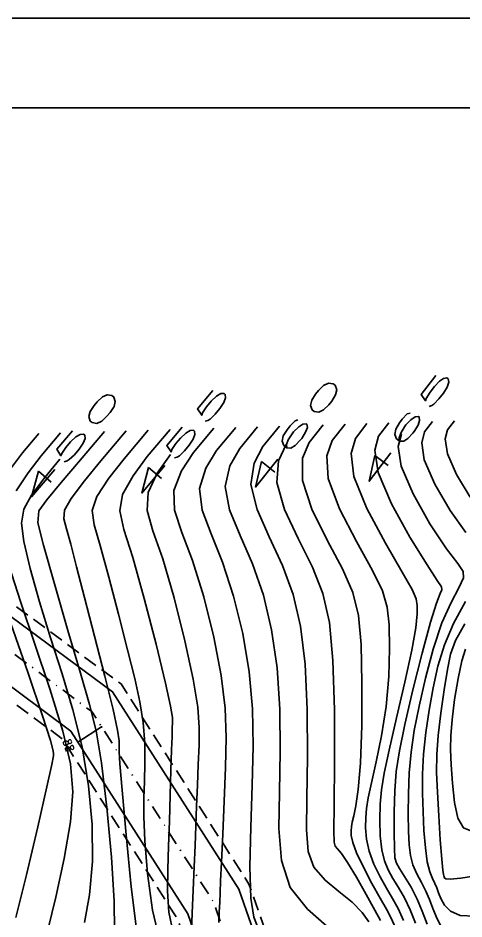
# Model space of a CAD drawing. Header units: millimetres. Extents: x 276147 to 291056, y 9594849 to 9609891.
# Drawn here: x 285388.8 to 285428.3, y 9596553.8 to 9596633.6 of the extents above; entities that cross this region are included whole.
import ezdxf
from ezdxf.enums import TextEntityAlignment as Align

# ---------------------------------------------------------------- set-up
doc = ezdxf.new("R2010")
doc.units = ezdxf.units.MM
doc.header["$LTSCALE"] = 10
for name, pattern in [('CONTINUO', [0]), ('DASHDOTX2', [50.8, 25.4, -12.7, 0, -12.7]), ('HIDDEN', [0.375, 0.25, -0.125])]:
    doc.linetypes.add(name, pattern=pattern)
for name, color, linetype in [('500-dim1', 6, 'Continuous'), ('Curvas mestras', 30, 'Continuous'), ('Curvas simples', 9, 'Continuous'), ('Curvas texto', 2, 'Continuous'), ('TG', 7, 'CONTINUO')]:
    doc.layers.add(name, color=color, linetype=linetype)
doc.styles.add('ROMAND', font='romand', dxfattribs={"height": 0.2})
doc.styles.add('SIMPLEX', font='simplex', dxfattribs={"height": 0.2})

msp = doc.modelspace()

# ---------------------------------------------------------------- linework, layer by layer
at = {"color": 8, "linetype": 'HIDDEN', "ltscale": 0.5, "elevation": 160.1796621240507, "flags": 128}
for points in [[(285514.5423674813, 9596615.613824315), (285491.3816177273, 9596590.17511381), (285440.2013395201, 9596560.563065408), (285435.2440654277, 9596543.533039108), (285437.3206752094, 9596532.992497988), (285429.6424878142, 9596521.156285787), (285416.5228502681, 9596525.443260347), (285409.5890753409, 9596534.790967153), (285402.938467271, 9596553.7684127), (285392.7358420736, 9596569.715053763), (285386.1013089309, 9596574.619989233), (285378.745442926, 9596574.835599607), (285366.7416040006, 9596562.477310063), (285363.4447746233, 9596543.840385824), (285359.5400612731, 9596522.032159943), (285350.1467361635, 9596519.162755683)], [(285505.075725693, 9596615.613824315), (285486.9363830348, 9596595.690398194), (285434.2651386107, 9596565.215701805), (285428.0465517016, 9596543.852610592), (285429.9044100154, 9596534.42241714), (285426.6996257315, 9596529.482122658), (285420.8165741884, 9596531.404469386), (285415.8439260665, 9596538.10830059), (285409.2746785716, 9596556.853584524), (285397.9360373838, 9596574.575811656), (285388.4989057184, 9596581.552718824), (285375.8708726969, 9596581.922863547), (285360.2229853179, 9596565.812923703), (285356.5530647431, 9596545.066920834), (285353.403622156, 9596527.476959884), (285350.1467361628, 9596526.482070167)]]:
    msp.add_lwpolyline(points, dxfattribs=at)
at = {"linetype": 'Continuous'}
msp.add_point((285396.2149450679, 9596570.771552717, 160.1796621240507), dxfattribs=at)
msp.add_point((285396.2149450679, 9596570.771552717, 160.1796621240507), dxfattribs=at)
at = {"layer": '500-dim1', "ltscale": 0.1}
for points in [[(285332.204497896, 9596397.671586046), (285645.9229094472, 9596397.671586046), (285645.9229094472, 9596633.55606258), (285332.204497896, 9596633.55606258)], [(285340.1467361632, 9596405.613824314), (285637.9806711802, 9596405.613824314), (285637.9806711802, 9596625.613824312), (285340.1467361632, 9596625.613824312)]]:
    msp.add_lwpolyline(points, close=True, dxfattribs=at)
at = {"layer": 'Curvas mestras', "linetype": 'CONTINUO'}
for points in [[(285422.8050899739, 9596596.705086727, 10.045854040221), (285422.5175288455, 9596595.6100804, 10.07596377554318), (285422.774918847, 9596593.858898327, 10.13851476714217), (285423.8263756633, 9596591.407699564, 10.23994427678144), (285425.3265268421, 9596588.760195114, 10.35681340363544), (285426.7813736492, 9596586.556983488, 10.45821413709518), (285427.7843379437, 9596585.251752183, 10.52111817270952), (285428.2785159722, 9596584.550547743, 10.55401577023758), (285428.2944215774, 9596583.97250572, 10.57327683494395), (285427.885245252, 9596583.104433443, 10.59350894615954), (285427.1948741048, 9596581.803829376, 10.62227004740589), (285426.3898739007, 9596579.995865747, 10.66535573089231), (285425.6147911086, 9596577.67343462, 10.72590048125448), (285424.9261060131, 9596575.100307278, 10.79639457355688), (285424.3582796043, 9596572.607974825, 10.86666717552316), (285423.9367852176, 9596570.445598423, 10.929064899075), (285423.6511265794, 9596568.533020513, 10.98600371906968), (285423.4818167589, 9596566.70775258, 11.0424170270303), (285423.407735541, 9596564.859662913, 11.10148975652146), (285423.4012305443, 9596563.088036928, 11.1594133544454), (285423.4330191028, 9596561.54451782, 11.21063083716171), (285423.4866666065, 9596560.334814737, 11.25134833422225), (285423.5971366864, 9596559.380908633, 11.28482428685265), (285423.8122470272, 9596558.558846388, 11.31608036996067), (285424.1576008133, 9596557.76651554, 11.34897664116897), (285424.5699571784, 9596556.989150178, 11.38272749210909), (285424.9638637482, 9596556.233822037, 11.41538585487023), (285425.2833462062, 9596555.492611337, 11.44608764662143), (285425.5903464742, 9596554.697632316, 11.47830080308222), (285425.9762875301, 9596553.7660067, 11.51657633812601), (285426.5119892305, 9596552.66908285, 11.56327474097224)], [(285412.563071101, 9596595.786019983, 4.866686320604912), (285411.8833067999, 9596594.340379553, 4.900413016355287), (285411.7338841627, 9596592.4112267, 4.960629722543217), (285412.4268353582, 9596590.042447977, 5.052161929346312), (285413.643048649, 9596587.457534935, 5.161280356729093), (285414.9056308261, 9596584.924882116, 5.269617065295733), (285415.8310623197, 9596582.577409603, 5.365117803772137), (285416.4093441516, 9596580.006154573, 5.460983105036121), (285416.7238499886, 9596576.666681768, 5.576727103881693), (285416.8549337043, 9596572.281758288, 5.723047398295875), (285416.8708420154, 9596567.642961808, 5.875374840721178), (285416.8367968421, 9596563.809071373, 6.000323678457334), (285416.811907908, 9596561.561046673, 6.073489291218264), (285416.8308261126, 9596560.568557916, 6.106391779586829), (285416.9220901537, 9596560.223454943, 6.119532409039947), (285417.1183723058, 9596559.983212613, 6.1313449636541), (285417.4688851498, 9596559.567807812, 6.151993356095318), (285418.0269778448, 9596558.76284245, 6.189574077699488), (285418.8069608896, 9596557.45339486, 6.248140244078512), (285419.6670161304, 9596555.922441097, 6.315572252762194), (285420.4262867558, 9596554.55243363, 6.375707125265308), (285420.9501563904, 9596553.622164655, 6.416706924941081)], [(285402.3081969324, 9596594.887971604, -0.3134281989446208), (285401.1462423681, 9596593.238819623, -0.2827119450926148), (285400.3457534204, 9596591.531027924, -0.2428182251428552), (285400.2554233971, 9596589.941302573, -0.1925379732533656), (285400.7596517157, 9596588.133948967, -0.123191375427723), (285401.626767568, 9596585.645172844, -0.0242308814454191), (285402.6345555624, 9596582.21622456, 0.108361782771226), (285403.5986149591, 9596578.408529963, 0.2524877447608561), (285404.3439994325, 9596574.988559553, 0.3795188360704742), (285404.7451486425, 9596572.516956776, 0.4685629599002823), (285404.8740451727, 9596570.731048036, 0.5296725810944736), (285404.8520535892, 9596569.162331698, 0.5806361884201579), (285404.7830668488, 9596567.441937285, 0.6356267535916232), (285404.7010854825, 9596565.599524856, 0.6943548621816263), (285404.6226364065, 9596563.764383607, 0.7529156080304347), (285404.5589100821, 9596562.021088587, 0.8087621954359747), (285404.4997581285, 9596560.275349194, 0.8647807062111496), (285404.4296966992, 9596558.388155663, 0.9252155166791451), (285404.3395201778, 9596556.301560393, 0.9917807141641788), (285404.2451378468, 9596554.281850468, 1.056069729008868), (285404.1687352076, 9596552.676369142, 1.107145858786225)], [(285392.5035668565, 9596594.4977849, -5.501146758990671), (285391.1658296618, 9596592.852998782, -5.474102156495519), (285389.9976900006, 9596591.285840403, -5.446196897097706), (285389.3068073076, 9596590.045705901, -5.419427583660308), (285389.1033020532, 9596588.8256502, -5.383532819538686), (285389.3229124602, 9596587.179640403, -5.325186576079886), (285389.89451889, 9596584.788599353, -5.235360681803741), (285390.7195682549, 9596581.841268752, -5.122218302244164), (285391.6926506034, 9596578.65334503, -4.998220406673227), (285392.7098522001, 9596575.473580867, -4.873604259130388), (285393.6732311547, 9596572.282946892, -4.749712333400111), (285394.486339797, 9596568.995471988, -4.625663503390113), (285395.0650938849, 9596565.568349227, -4.501742906137678), (285395.3748518913, 9596562.131433427, -4.382901116824086), (285395.3933377247, 9596558.857746618, -4.275255031676807), (285395.126803952, 9596555.914478997, -4.184157773237984), (285394.6956407842, 9596553.445495568, -4.111906971808367)]]:
    msp.add_polyline3d(points, dxfattribs=at)
at = {"layer": 'Curvas simples', "linetype": 'CONTINUO'}
for points in [[(285406.1586159771, 9596597.235123456, 0.6876880913364403), (285404.359172165, 9596595.067580877, 0.7225947261063084), (285403.2936554533, 9596593.459131205, 0.7539130642867349), (285402.6233799681, 9596591.70706748, 0.7978713789229915), (285402.6897053884, 9596589.961531255, 0.8564020122025794), (285403.3363307035, 9596587.998666564, 0.9337029498160518), (285404.2825402212, 9596585.5011153, 1.034538688228622), (285405.273857113, 9596582.288461164, 1.159713004049535), (285406.1607599985, 9596578.72805509, 1.294186794114921), (285406.819969343, 9596575.324183796, 1.418960492100723), (285407.1653818581, 9596572.435975105, 1.52053748505159), (285407.2596091582, 9596569.841891168, 1.607434156150247), (285407.2024440968, 9596567.17523323, 1.693670008363824), (285407.082876185, 9596564.207264988, 1.788526809108134), (285406.9466946076, 9596561.261119004, 1.882335023695759), (285406.8288852028, 9596558.797888273, 1.960687447662621), (285406.7550384642, 9596557.14295906, 2.013435234755434), (285406.7131424817, 9596556.078877667, 2.047462974299833), (285406.6817879845, 9596555.25247664, 2.073913802657898), (285406.6446784588, 9596554.379796987, 2.101765605129457), (285406.6059733734, 9596553.453694552, 2.131335983259759)], [(285408.0982866986, 9596597.294190027, 1.725426784283172), (285406.4101464004, 9596595.247191155, 1.758617598362889), (285405.4410685411, 9596593.679443793, 1.790538041011586), (285404.9010055163, 9596591.883107036, 1.838560962965402), (285405.1239873823, 9596589.98176094, 1.905341965120442), (285405.9130106885, 9596587.863383157, 1.99059732797059), (285406.9383128717, 9596585.357056752, 2.093308290731783), (285407.9131586661, 9596582.360698776, 2.211064192673347), (285408.7229060349, 9596579.04757921, 2.33588589637975), (285409.2959392539, 9596575.65980804, 2.458402148189179), (285409.5863979799, 9596572.370420873, 2.572022185926016), (285409.6514444077, 9596569.076160852, 2.68127706947007), (285409.5739981223, 9596565.604700755, 2.79347825990726), (285409.441129267, 9596561.902378025, 2.912132028115138), (285409.3565182407, 9596558.3902027, 3.02552358832645), (285409.4279970015, 9596555.607850507, 3.118132952341966), (285409.7089900598, 9596553.93486004, 3.178595491484429), (285410.0353011217, 9596553.110216428, 3.212168359695624)], [(285410.0379584204, 9596597.353256596, 2.763165497369755), (285408.4611216332, 9596595.426800432, 2.79464052335561), (285407.5884806267, 9596593.89975538, 2.827163030309293), (285407.1786320643, 9596592.05914659, 2.879250567089457), (285407.5582703734, 9596590.001989618, 2.954281970832653), (285408.4896896761, 9596587.728100747, 3.047491653272572), (285409.5940855222, 9596585.212998206, 3.152077893176738), (285410.5524602165, 9596582.43293538, 3.262415414068073), (285411.2850520737, 9596579.367104333, 3.377584965873666), (285411.7719101645, 9596575.995432282, 3.497843824417486), (285412.0092428872, 9596572.340866346, 3.622363927573587), (285412.0579099441, 9596568.598428173, 3.745976308975059), (285411.9949303617, 9596565.006157296, 3.862426730312563), (285411.9357504216, 9596561.766989473, 3.967382637001263), (285412.1495123981, 9596558.943431344, 4.064198406503691), (285412.943786809, 9596556.562881753, 4.158150251055758), (285414.4617375597, 9596554.639690608, 4.251641752521663), (285416.1889090731, 9596553.136002088, 4.335586438220616)], [(285411.9776291419, 9596597.41232316, 3.800904190374694), (285410.5120958684, 9596595.606410708, 3.830663395553983), (285409.7358937143, 9596594.120067963, 3.863788007034145), (285409.4562586146, 9596592.235187143, 3.919940138500805), (285409.9925523647, 9596590.022218302, 4.003221956405013), (285411.0663696637, 9596587.592818344, 4.104385998714407), (285412.2498581731, 9596585.068939663, 4.210847495563484), (285413.1917607694, 9596582.505172992, 4.313766582493826), (285413.8471981129, 9596579.686629452, 4.419284035483997), (285414.2478800775, 9596576.331057524, 4.537285447851445), (285414.4320887947, 9596572.31131182, 4.672705689361009), (285414.4643754784, 9596568.120694488, 4.810675581134546), (285414.4158636029, 9596564.407614836, 4.931375188086803), (285414.3774381075, 9596561.661949616, 5.020576189479015), (285414.5190417853, 9596559.73944148, 5.086417096000787), (285415.0303838956, 9596558.337301536, 5.142628100616548), (285416.0181526218, 9596557.190949904, 5.200020799853063), (285417.2569668698, 9596556.18865475, 5.257732313973519), (285418.4384244764, 9596555.25689625, 5.311981068781733), (285419.318520457, 9596554.348704256, 5.359408168969366), (285419.9108355479, 9596553.523308333, 5.398345342927768)], [(285415.8569715852, 9596597.530456293, 5.876381596349801), (285414.6140463364, 9596595.96563026, 5.902709212884929), (285414.0307198875, 9596594.56069214, 5.937037993021931), (285414.0115107107, 9596592.587266253, 6.001319326725478), (285414.86111735, 9596590.06267666, 6.101101914976879), (285416.2197286366, 9596587.322252527, 6.218174702054512), (285417.5614024769, 9596584.780823573, 6.328386647600838), (285418.4707756548, 9596582.689802073, 6.415161429005366), (285418.9747804578, 9596580.646921616, 6.492221488125777), (285419.2109290515, 9596578.086498372, 6.580864005055901), (285419.2968812245, 9596574.662585484, 6.694787119489318), (285419.2709012514, 9596570.908185054, 6.817293057250482), (285419.1514070299, 9596567.576037176, 6.924085091540746), (285418.962173305, 9596565.243451623, 6.996722679210051), (285418.7484142262, 9596563.7860229, 7.040190057221025), (285418.5607007919, 9596562.903916208, 7.065327613704993), (285418.437834949, 9596562.32877968, 7.081707828826892), (285418.3715304344, 9596561.918191293, 7.093831376088473), (285418.3417289367, 9596561.561213974, 7.104930895645793), (285418.3483999679, 9596561.144270428, 7.118727574739295), (285418.4716173537, 9596560.543233473, 7.140896289001375), (285418.8114827462, 9596559.631337693, 7.177600395956232), (285419.4225145751, 9596558.35011876, 7.231850085521272), (285420.1769073788, 9596556.914317623, 7.294043026896816), (285420.9012704785, 9596555.606978316, 7.351423615854856), (285421.4630984618, 9596554.626204563, 7.394840359836508), (285421.8934249795, 9596553.830335906, 7.429558268023811), (285422.2641649598, 9596552.99277558, 7.464446249857701)], [(285417.7966433065, 9596597.58952286, 6.914120309436384), (285416.6650205693, 9596596.145239534, 6.938732117796008), (285416.1781329732, 9596594.781003723, 6.973663002517696), (285416.2891362594, 9596592.763305813, 7.042008910709683), (285417.2953993411, 9596590.082905345, 7.150041900491033), (285418.7964076221, 9596587.186969124, 7.275069060127407), (285420.217175128, 9596584.636765027, 7.387156250103997), (285421.110604442, 9596582.813520303, 7.464836239381384), (285421.541146378, 9596581.378295718, 7.520509441357262), (285421.7011413151, 9596579.812114408, 7.575043099906452), (285421.7442158673, 9596577.723264568, 7.644357003187451), (285421.6691546352, 9596575.22911456, 7.724580725745454), (285421.4360284577, 9596572.574299797, 7.806896320983922), (285421.0322791266, 9596569.992943345, 7.883379753012832), (285420.5548182545, 9596567.67712487, 7.94968215163999), (285420.1279264102, 9596565.808413712, 8.002348451616397), (285419.8475394589, 9596564.495921483, 8.039728965118682), (285419.6962294639, 9596563.55893796, 8.06739552037061), (285419.6282207896, 9596562.744297205, 8.092725197351228), (285419.6150398287, 9596561.845244458, 8.121921548302907), (285419.6973981275, 9596560.840685606, 8.156493029764079), (285419.9333072598, 9596559.755936718, 8.196774562969495), (285420.3559729204, 9596558.62408235, 8.242348561386732), (285420.8993842751, 9596557.509275107, 8.289787743447505), (285421.4727266093, 9596556.483435087, 8.334912392226668), (285422.0038866301, 9596555.580050513, 8.375177564713795), (285422.4955657269, 9596554.678881057, 8.414577626713708), (285422.969165711, 9596553.621254517, 8.458741697747882)], [(285419.7363140308, 9596597.648590423, 7.951858969670411), (285418.7159958042, 9596596.324849807, 7.974755010076022), (285418.3255460607, 9596595.001316313, 8.010287979126133), (285418.5667628071, 9596592.939345364, 8.082698514891945), (285419.7296823345, 9596590.103135023, 8.198981873490537), (285421.3730876097, 9596587.051686717, 8.33196340556924), (285422.8729477807, 9596584.49270748, 8.445925819836248), (285423.7504332287, 9596582.937238533, 8.514511049873818), (285424.1075122983, 9596582.109669814, 8.548797394705161), (285424.1913525763, 9596581.537729448, 8.569222207097027), (285424.1915505103, 9596580.783943653, 8.593926886885582), (285424.0674070193, 9596579.550044067, 8.631868374100577), (285423.7206508834, 9596577.57256142, 8.689707603221448), (285423.1023859456, 9596574.742434064, 8.770036879609961), (285422.3612232823, 9596571.568226837, 8.859174266082391), (285421.695151029, 9596568.712911217, 8.939369269387953), (285421.2572449686, 9596566.663063284, 8.997750121433908), (285421.0209274937, 9596565.199684624, 9.040959644512897), (285420.9147126424, 9596563.927380437, 9.080519498998457), (285420.8816796914, 9596562.546219487, 9.12511548921202), (285420.9231789014, 9596561.138137743, 9.172089770352159), (285421.0551317737, 9596559.88053574, 9.215948729982756), (285421.2894302658, 9596558.898045944, 9.25284701722876), (285421.6218601691, 9596558.10423159, 9.285532472629257), (285422.0441817409, 9596557.359891862, 9.318401148342216), (285422.5412424554, 9596556.545861837, 9.355053778420825), (285423.0702447225, 9596555.623147208, 9.395909061047403), (285423.5814791718, 9596554.57279058, 9.440590363552017), (285424.0413895362, 9596553.390522588, 9.488563993978005)], [(285421.6759847524, 9596597.707656993, 8.989597662675349), (285420.7626852727, 9596596.51146554, 9.010462310837738), (285420.4386780165, 9596595.277674537, 9.044388258629168), (285420.728689671, 9596593.304543208, 9.114867109371971), (285421.9066737744, 9596590.544732763, 9.228949329673467), (285423.5497936839, 9596587.576095713, 9.3592115024544), (285425.0610139529, 9596585.132779635, 9.469611803916903), (285425.9750107285, 9596583.74998216, 9.533271698429873), (285426.3533014963, 9596583.167087156, 9.559966157513829), (285426.3891133303, 9596582.924526552, 9.568633465477886), (285426.2385606384, 9596582.577666614, 9.576977541120412), (285425.9093141763, 9596581.741616003, 9.597764817156985), (285425.3719320335, 9596580.046417736, 9.642527360326765), (285424.629889607, 9596577.302598152, 9.717543771406326), (285423.8183185356, 9596574.042620972, 9.808078393255983), (285423.1052687595, 9596570.979431257, 9.894142188222304), (285422.6203989201, 9596568.641175207, 9.961031116286447), (285422.3398074561, 9596566.816803677, 10.01518122919105), (285422.2012044953, 9596565.11046367, 10.06831380058747), (285422.1483195522, 9596563.247193512, 10.12830946260101), (285422.1489596756, 9596561.43558988, 10.18768651099844), (285422.1769562874, 9596560.005134763, 10.23512289699602), (285422.2228876113, 9596559.172009537, 10.26334547283795), (285422.3443370657, 9596558.69918908, 10.28127718912174), (285422.6156378719, 9596558.236348635, 10.30188992459762), (285423.0785982805, 9596557.51167316, 10.33492999201144), (285423.6449227159, 9596556.56741236, 10.37724050777933), (285424.1937916328, 9596555.524326647, 10.42243900927451), (285424.6460196467, 9596554.464028422, 10.46626161630001), (285425.0889600111, 9596553.311537027, 10.51291885265118)], [(285425.5553271952, 9596597.825790124, 11.06507506859225), (285424.8474946744, 9596596.898707908, 11.08124576960426), (285424.5963796745, 9596595.942486268, 11.1075392924572), (285424.8211470237, 9596594.413253453, 11.16216240483072), (285425.7460775518, 9596592.270666365, 11.25093922383121), (285427.1032600003, 9596589.944294516, 11.35441530481648), (285428.5017333432, 9596587.981186338, 11.44681650304437)], [(285427.494998917, 9596597.884856692, 12.10281378173704), (285426.8898993756, 9596597.092329094, 12.11663749898753), (285426.675230501, 9596596.27489113, 12.13911484202572), (285426.8673762004, 9596594.967608577, 12.18581006271733), (285427.6657794402, 9596593.133633163, 12.26193417088097), (285428.8799931589, 9596591.12839392, 12.35201720599752)], [(285390.6412462001, 9596596.76258893, -7.6142214673132), (285389.2068184155, 9596595.05195136, -7.586959913515329), (285388.2317063127, 9596593.74239925, -7.563621365607559)], [(285392.5809179237, 9596596.821656492, -6.576482786997531), (285390.8545961706, 9596594.771623362, -6.543958982187633), (285389.6939992586, 9596593.271739386, -6.518106818865363), (285388.6486960252, 9596591.676774573, -6.486824607211474)], [(285396.4602593668, 9596596.939789627, -4.501005401045858), (285394.1525375426, 9596594.223946432, -4.458334535735502), (285392.6376600629, 9596592.43425718, -4.430097461354761), (285391.3466849733, 9596590.894905232, -4.40556913418959), (285390.6476086281, 9596589.903194828, -4.387104872872897), (285390.5708107169, 9596588.843001967, -4.353905162974568), (285391.0622680236, 9596586.869849352, -4.279381879165612), (285392.0280226853, 9596583.453845736, -4.148057156792219), (285393.2143783123, 9596579.323465155, -3.988894859180163), (285394.3277028725, 9596575.521769693, -3.841969195488218), (285395.1452371178, 9596572.761546792, -3.735108978606604), (285395.7277129372, 9596570.434488313, -3.647161533383496), (285396.2067369986, 9596567.602010475, -3.544728715464317), (285396.6764461731, 9596563.645822372, -3.405660168177291), (285397.0811091177, 9596559.228795603, -3.252796170618694), (285397.3275256958, 9596555.334096653, -3.120224834969576), (285397.3549455372, 9596552.713992804, -3.033816585808835)], [(285398.3999310884, 9596596.998856192, -3.463266687959277), (285396.1552722291, 9596594.349141778, -3.421496888357523), (285394.7040031073, 9596592.577882864, -3.392586907805252), (285393.5128757735, 9596591.002908263, -3.364886964639027), (285392.9319714031, 9596589.963547848, -3.34248913186866), (285392.8647786256, 9596589.203262696, -3.318924248419079), (285393.1031351751, 9596588.316542944, -3.285082777289517), (285393.4808532813, 9596586.949167836, -3.232693289199687), (285393.999644104, 9596584.952052113, -3.156836080157972), (285394.7031923002, 9596582.227399638, -3.053429573916673), (285395.5936261781, 9596578.811459484, -2.923618888741202), (285396.5068536697, 9596575.276666518, -2.789455982242088), (285397.2372233695, 9596572.329504833, -2.678219697522308), (285397.6349042442, 9596570.490170233, -2.609963907478686), (285397.773325796, 9596569.533724543, -2.575843649534817), (285397.7817389057, 9596569.048944296, -2.559789068906411), (285397.7785887057, 9596568.582292793, -2.544560663486208), (285397.8391023474, 9596567.51098627, -2.50824043692819), (285398.0277062324, 9596565.169927727, -2.427740645213361), (285398.383515087, 9596561.218400408, -2.291111213879503), (285398.8444099783, 9596556.613227677, -2.130953109907295), (285399.3229612936, 9596552.635611167, -1.99100488455997)], [(285400.3396018104, 9596597.057922762, -2.425527995070751), (285398.2062474643, 9596594.528752048, -2.385473996077507), (285396.8514161948, 9596592.798195453, -2.355961931196816), (285395.7905013215, 9596591.178947816, -2.324197380596615), (285395.3786443433, 9596589.933907352, -2.291666259200155), (285395.5405771945, 9596588.669022888, -2.246966856150265), (285396.093432419, 9596586.826005664, -2.175475485881634), (285396.8632687745, 9596584.045063933, -2.068893803658738), (285397.7118398799, 9596580.760393977, -1.944225030045799), (285398.5098275668, 9596577.604688102, -1.82479765344442), (285399.1500381962, 9596575.060035868, -1.728560962973006), (285399.6137792501, 9596573.006116927, -1.651947422677494), (285399.9044857403, 9596571.172008187, -1.586010237017489), (285400.034273271, 9596569.348102244, -1.523637604925625), (285400.049987813, 9596567.570052372, -1.465057477846585), (285400.0071579323, 9596565.934828548, -1.412332794654957), (285399.9599800888, 9596564.459243776, -1.364926581529743), (285399.9573183399, 9596562.839492235, -1.31190258930701), (285400.0467076428, 9596560.691613138, -1.239724661191303), (285400.2792444227, 9596557.79129147, -1.140016560003004), (285400.7202840057, 9596554.552803237, -1.025041725919891), (285401.438745179, 9596551.55006723, -0.9122233803759628)], [(285402.2792735316, 9596597.116989324, -1.387789281984169), (285400.2572216972, 9596594.708361328, -1.349451091224636), (285398.9988292803, 9596593.018507037, -1.319336921759258), (285398.068127872, 9596591.354988372, -1.283507809185266), (285397.8211404039, 9596589.921072893, -1.241477946311078), (285398.1829717281, 9596588.269231377, -1.180085720869556), (285398.9709949172, 9596585.789231392, -1.083000484006788), (285399.9952540095, 9596582.143986948, -0.9429894059107936), (285401.0364689203, 9596578.089004848, -0.7892113248494752), (285401.8680295214, 9596574.652935307, -0.65992282007619), (285402.3249164294, 9596572.597939452, -0.5834115777656735), (285402.4884811894, 9596571.620205903, -0.5480890266740062), (285402.5016620842, 9596571.149431176, -0.5323976843760648), (285402.4832575128, 9596570.67660958, -0.5172733020413034), (285402.4554763572, 9596569.937930707, -0.4936252993907147), (285402.4163866104, 9596568.730878947, -0.4548562518580184), (285402.3644374234, 9596566.932609508, -0.3969718056873717), (285402.2996225676, 9596564.73895382, -0.3263892601503358), (285402.2223199657, 9596562.42541113, -0.2521288270040713), (285402.1383322864, 9596560.219067417, -0.1815153764005117), (285402.0751551832, 9596558.153356656, -0.1150925655642823), (285402.0657100529, 9596556.213298552, -0.0517086570293941), (285402.1715499007, 9596554.367800353, 0.0108908130528107), (285402.5687681647, 9596552.521320347, 0.0793714637143239)], [(285388.2247571978, 9596584.359072348, -6.255541765389808), (285389.0575993368, 9596581.784921372, -6.154471630372881), (285390.2744682818, 9596578.18561494, -6.012099519514322), (285391.6187483743, 9596574.13140647, -5.852263186269282), (285392.7659425959, 9596570.388933498, -5.706598291257705), (285393.4537405966, 9596567.49087608, -5.597825664237916), (285393.6685946633, 9596565.034070257, -5.513006030258566), (285393.4591497534, 9596562.381396582, -5.43028522826762), (285392.8986633665, 9596559.11496519, -5.334498940527283), (285392.1588581847, 9596555.693814564, -5.237242248982965), (285391.4360764427, 9596552.796218753, -5.156800134308014)], [(285428.4804350334, 9596581.86604274, 11.64677529773644), (285427.4078157703, 9596579.94531476, 11.68818406874516), (285426.5996926097, 9596578.044271087, 11.73425719104443), (285426.0338924911, 9596576.157993583, 11.78471073377614), (285425.6112904493, 9596574.236518398, 11.83919216282402), (285425.2531440887, 9596572.251975648, 11.89703410087122), (285424.9622242945, 9596570.264872363, 11.95630942235903), (285424.7616795234, 9596568.357810566, 12.01477602552359), (285424.666231154, 9596566.588252844, 12.07084643681037), (285424.6568762518, 9596564.913105125, 12.12555134346212), (285424.7061838182, 9596563.264139907, 12.18057584498047), (285424.7925258803, 9596561.610855803, 12.23648528647345), (285424.9174966281, 9596560.073680824, 12.28936537952131), (285425.0884972862, 9596558.810773076, 12.3341820311357), (285425.3056068181, 9596557.930783413, 12.36737646130814), (285425.5396251045, 9596557.344319597, 12.39129180103509), (285425.7540327611, 9596556.912481144, 12.40974658719233), (285425.9266262185, 9596556.512058133, 12.42633256424187), (285426.0924781198, 9596556.08258596, 12.44373512242191), (285426.3009739332, 9596555.579294594, 12.46441266782085), (285426.614023976, 9596554.990934072, 12.48997661078783), (285427.1436060399, 9596554.440363733, 12.51864878510559), (285428.0142207719, 9596554.083964992, 12.54780392299608), (285429.2803538214, 9596554.02207676, 12.57524775385127)], [(285388.1571064656, 9596579.937557654, -7.112749831485871), (285389.6911082147, 9596575.526828963, -6.937422341518412), (285390.9688195726, 9596571.760932317, -6.788369933052762), (285391.6679219813, 9596569.569450587, -6.702524070886737), (285391.9141975432, 9596568.652184846, -6.667522679400007), (285391.9454572736, 9596568.401490225, -6.658680205957808), (285391.9342177995, 9596568.205250898, -6.652475282051909), (285391.7918262121, 9596567.433478167, -6.630043472945998), (285391.3643332268, 9596565.451717388, -6.573684732106358), (285390.5631699313, 9596561.921313148, -6.474079600328423), (285389.5612679429, 9596557.686823012, -6.355431915868848), (285388.5969362594, 9596553.888606807, -6.250326263220358)], [(285428.4257576378, 9596579.894762777, 12.71101243919429), (285427.584595111, 9596578.415107556, 12.74261392097423), (285427.1416789689, 9596577.215679888, 12.77302689399539), (285426.8643022939, 9596575.865061967, 12.81171717026473), (285426.5695029595, 9596574.058352863, 12.86500330260924), (285426.2733210121, 9596571.996725218, 12.92661507291223), (285426.0415422882, 9596570.007868556, 12.98713502378405), (285425.9247267647, 9596568.31684178, 13.04020314981199), (285425.9125219596, 9596566.738173325, 13.09168933259525), (285425.9793485312, 9596564.983760996, 13.15052088545371), (285426.0983851519, 9596562.886895873, 13.22162227149556), (285426.2378575697, 9596560.766453017, 13.29390649244624), (285426.3647475452, 9596559.062699772, 13.35228369236893), (285426.4536128207, 9596558.095050283, 13.38577631416001), (285426.5092930305, 9596557.699489014, 13.39985610984468), (285426.5442017769, 9596557.59114125, 13.40410728685992), (285426.569907228, 9596557.531503927, 13.40657753471487), (285426.5946087684, 9596557.467540607, 13.40916938879263), (285426.6256613341, 9596557.392581487, 13.41224905042645), (285426.7160587218, 9596557.312785292, 13.41667848054521), (285427.1013441228, 9596557.285609774, 13.42530304889396), (285428.0626975815, 9596557.381338203, 13.44146394278823), (285429.7522682254, 9596557.632296802, 13.46715604592782)], [(285428.4816234098, 9596577.661792912, 13.78604385911922), (285428.147580751, 9596576.640012547, 13.81282101213901), (285427.8100114856, 9596575.055976355, 13.85795185974302), (285427.5076723726, 9596573.18668634, 13.91313734758614), (285427.2838624588, 9596571.411899973, 13.96680241983586), (285427.1702949733, 9596569.999234093, 14.01081417434352), (285427.1523448287, 9596568.767725892, 14.05080897934704), (285427.2038011093, 9596567.424267916, 14.09586548697871), (285427.30935513, 9596565.7828772, 14.15177084846391), (285427.4972930849, 9596564.086050732, 14.21114651716516), (285427.8068053969, 9596562.683408996, 14.263322518123), (285428.2946783183, 9596561.841730163, 14.30069673629214), (285429.0881024124, 9596561.496420132, 14.32793901724244)]]:
    msp.add_polyline3d(points, dxfattribs=at)
at = {"layer": 'TG', "color": 3, "linetype": 'Continuous'}
msp.add_line((285396.2149450679, 9596570.771552717, 160.1796621240507), (285394.1090732192, 9596569.424220627, 160.1796621240507), dxfattribs=at)
at = {"layer": 'TG', "color": 8, "linetype": 'CONTINUO', "elevation": 160.1796621240507}
for points in [[(285513.8029289181, 9596616.287048358), (285490.7465841998, 9596590.96301158), (285439.3533108188, 9596561.22772775), (285434.2158491811, 9596543.578692177), (285436.2612087531, 9596533.196772154), (285429.2220789453, 9596522.345691055), (285417.1362393996, 9596526.294861639), (285410.4826254445, 9596535.264871929), (285403.843640314, 9596554.209151533), (285393.4787271179, 9596570.40944775), (285386.4438227576, 9596575.610379174), (285378.334790036, 9596575.848065885), (285365.8103727602, 9596562.953826297), (285362.4602446404, 9596544.015605113), (285358.6634271135, 9596522.809988506), (285349.8545901146, 9596520.1191294)], [(285505.8151642562, 9596614.940600272), (285487.5714165624, 9596594.902500425), (285435.1131673121, 9596564.551039463), (285429.0747679482, 9596543.806957522), (285430.9638764716, 9596534.218142973), (285427.1200346003, 9596528.29271739), (285420.2031850567, 9596530.552868094), (285414.9503759628, 9596537.634395815), (285408.3695055287, 9596556.412845692), (285397.1931523395, 9596573.881417671), (285388.1563918915, 9596580.562328883), (285376.2815255867, 9596580.910397269), (285361.1542165583, 9596565.33640747), (285357.5375947259, 9596544.891701546), (285354.2802563157, 9596526.699131321), (285350.4388822124, 9596525.52569645)]]:
    msp.add_lwpolyline(points, dxfattribs=at)
at = {"layer": 'TG', "color": 1, "linetype": 'DASHDOTX2', "ltscale": 0.005, "elevation": 160.1796621240507, "flags": 128}
msp.add_lwpolyline([(285509.8090465874, 9596615.613824315), (285489.1590003809, 9596592.932756), (285437.2332390654, 9596562.889383607), (285431.6453085644, 9596543.69282485), (285433.6125426125, 9596533.707457567), (285428.1710567731, 9596525.31920422), (285418.6697122283, 9596528.423864868), (285412.7165007038, 9596536.44963387), (285406.1065729214, 9596555.310998607), (285395.3359397287, 9596572.145432713), (285387.3001073245, 9596578.086354027), (285377.3081578114, 9596578.379231578), (285363.4822946594, 9596564.145116884), (285359.998919683, 9596544.453653328), (285356.4718417146, 9596524.754559912), (285350.1467361631, 9596522.822412923)], dxfattribs=at)

# ---------------------------------------------------------------- texts
at = {"layer": 'Curvas texto', "extrusion": (-0.0200587750042602, 0.0327446982403546, 0.999262443146182), "style": 'SIMPLEX'}
for s, rotation, width, p, p2 in [('460', 199.7400005904968, 3.299405175690076, (-5256272.3351584, -8028227.671140178, 308517.4698587132), (-5256284.313575515, -8028231.969471531, 308517.4698587132)), ('465', 201.1614295283577, 3.299405284484347, (-5256281.226740348, -8028222.643854435, 308522.4698587127), (-5256293.094847171, -8028227.238000723, 308522.4698587127)), ('455', 198.6571902725887, 3.29940513101862, (-5256263.463243715, -8028232.678251423, 308512.469858713), (-5256275.520749273, -8028236.749453252, 308512.469858713)), ('450', 198.2757373747167, 3.299405167367347, (-5256254.950715386, -8028237.714069979, 308507.4698587131), (-5256267.035058131, -8028241.704908063, 308507.4698587131))]:
    msp.add_text(s, height=1.5, rotation=rotation, dxfattribs=dict(at, width=width)).set_placement(p, p2, align=Align.FIT)
at = {"layer": 'TG', "color": 5, "extrusion": (-0.0204317071587443, 0.0583016780354501, 0.998089905610126), "style": 'ROMAND', "width": 0.832432433477032}
msp.add_text('88', height=0.7500000000000002, rotation=89.98057463604056, dxfattribs=at).set_placement((-3443177.894953257, -8945020.947834732, 553824.885658191), (-3443177.894580317, -8945019.847834794, 553824.885658191), align=Align.FIT)

doc.saveas('drawing.dxf')
